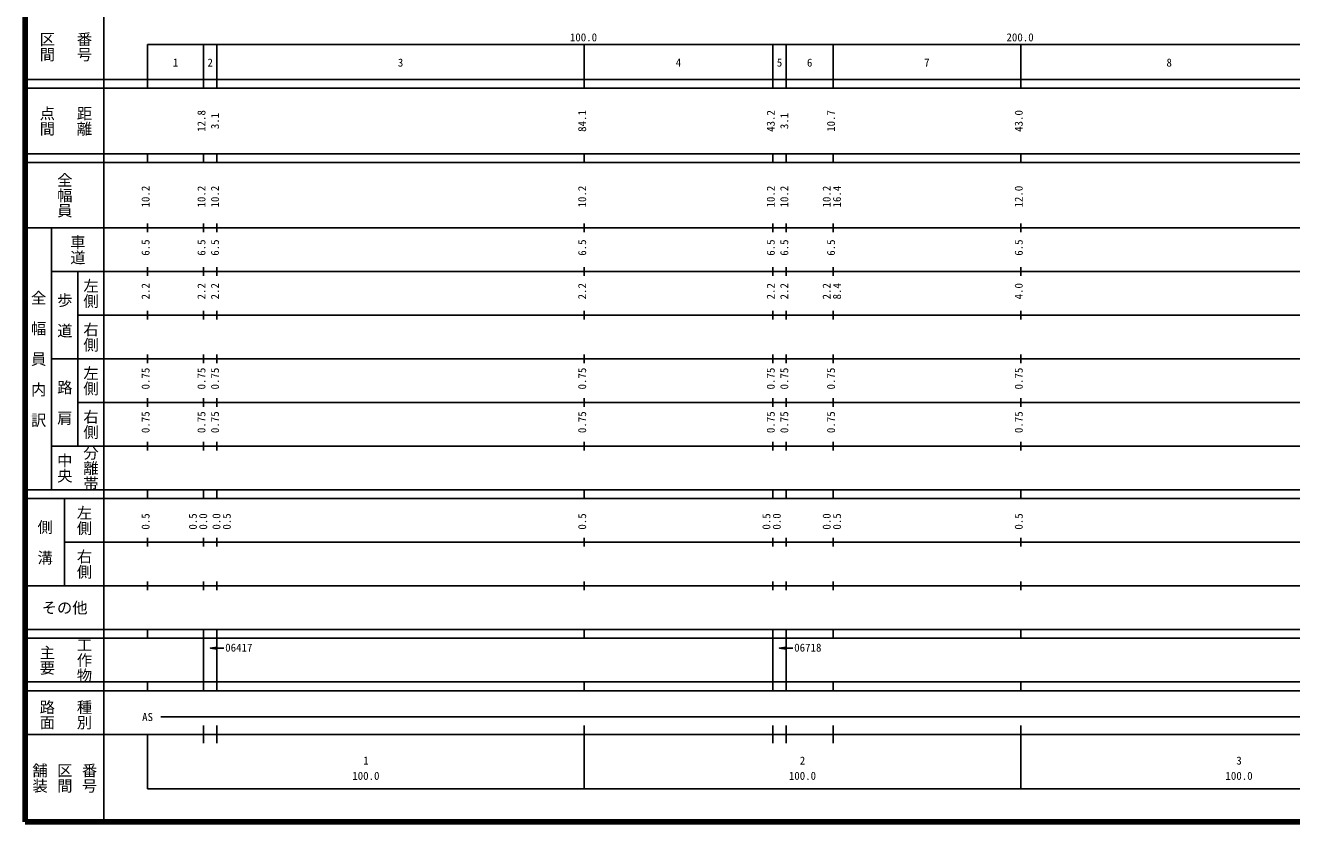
# Model space of a CAD drawing. Units: millimetres on the paper, enlarged 1000 times. Extents: x 40000 to 680000, y 20000 to 380000.
# Drawn here: x 40000 to 330056, y 20000 to 202409 of the extents above; entities that cross this region are included whole.
import ezdxf
from ezdxf.enums import TextEntityAlignment as Align

# ---------------------------------------------------------------- set-up
doc = ezdxf.new("R2010")
doc.units = ezdxf.units.MM
doc.header["$LTSCALE"] = 1000
doc.layers.add('M-TTL', color=2, linetype='Continuous', lineweight=140)
doc.layers.add('M-TTL-BAND', color=7, linetype='Continuous', lineweight=25)
doc.styles.add('@ＭＳ ゴシック', font='')
doc.styles.add('ＭＳ ゴシック', font='')
doc.styles.get('@ＭＳ ゴシック').set_extended_font_data('@MS Gothic')
doc.styles.get('ＭＳ ゴシック').set_extended_font_data('MS Gothic')

# ---------------------------------------------------------------- blocks, each defined once
blk = doc.blocks.new('open_arrow')
at = {"color": 0, "linetype": 'Continuous', "lineweight": -2}
blk.add_lwpolyline([(7.5, 1.25), (0, 0), (7.5, -1.25)], dxfattribs=at)

msp = doc.modelspace()

# ---------------------------------------------------------------- linework, layer by layer
at = {"layer": 'M-TTL'}
for p, q in [((40000, 380000), (40000, 20000)), ((40000, 20000), (680000, 20000))]:
    msp.add_line(p, q, dxfattribs=at)
at = {"layer": 'M-TTL-BAND'}
for p, q in [((58000, 370000), (58000, 20000)), ((68000, 198000), (579000, 198000)), ((68000, 198000), (68000, 188000)), ((80800, 188000), (80800, 198000)), ((83900, 188000), (83900, 198000)), ((168000, 188000), (168000, 198000)), ((211200, 188000), (211200, 198000)), ((214300, 188000), (214300, 198000)), ((225000, 188000), (225000, 198000)), ((268000, 188000), (268000, 198000)), ((40000, 190000), (579000, 190000)), ((40000, 188000), (579000, 188000)), ((40000, 173000), (579000, 173000)), ((68000, 171000), (68000, 173000)), ((80800, 171000), (80800, 173000)), ((83900, 171000), (83900, 173000)), ((168000, 171000), (168000, 173000)), ((211200, 171000), (211200, 173000)), ((214300, 171000), (214300, 173000)), ((225000, 171000), (225000, 173000)), ((268000, 171000), (268000, 173000)), ((40000, 171000), (579000, 171000)), ((68000, 155000), (68000, 157000)), ((80800, 155000), (80800, 157000)), ((83900, 155000), (83900, 157000)), ((168000, 155000), (168000, 157000)), ((211200, 155000), (211200, 157000)), ((214300, 155000), (214300, 157000)), ((225000, 155000), (225000, 157000)), ((268000, 155000), (268000, 157000)), ((40000, 156000), (579000, 156000)), ((46000, 96000), (46000, 156000)), ((46000, 146000), (579000, 146000)), ((52000, 146000), (52000, 106000)), ((68000, 145000), (68000, 147000)), ((80800, 145000), (80800, 147000)), ((83900, 145000), (83900, 147000)), ((168000, 145000), (168000, 147000)), ((211200, 145000), (211200, 147000)), ((214300, 145000), (214300, 147000)), ((225000, 145000), (225000, 147000)), ((268000, 145000), (268000, 147000)), ((68000, 135000), (68000, 137000)), ((80800, 135000), (80800, 137000)), ((83900, 135000), (83900, 137000)), ((168000, 135000), (168000, 137000)), ((211200, 135000), (211200, 137000)), ((214300, 135000), (214300, 137000)), ((225000, 135000), (225000, 137000)), ((268000, 135000), (268000, 137000)), ((52000, 136000), (579000, 136000)), ((46000, 126000), (579000, 126000)), ((68000, 125000), (68000, 127000)), ((80800, 125000), (80800, 127000)), ((83900, 125000), (83900, 127000)), ((168000, 125000), (168000, 127000)), ((211200, 125000), (211200, 127000)), ((214300, 125000), (214300, 127000)), ((225000, 125000), (225000, 127000)), ((268000, 125000), (268000, 127000)), ((68000, 115000), (68000, 117000)), ((80800, 115000), (80800, 117000)), ((83900, 115000), (83900, 117000)), ((168000, 115000), (168000, 117000)), ((211200, 115000), (211200, 117000)), ((214300, 115000), (214300, 117000)), ((225000, 115000), (225000, 117000)), ((268000, 115000), (268000, 117000)), ((52000, 116000), (579000, 116000)), ((46000, 106000), (579000, 106000)), ((68000, 105000), (68000, 107000)), ((80800, 105000), (80800, 107000)), ((83900, 105000), (83900, 107000)), ((168000, 105000), (168000, 107000)), ((211200, 105000), (211200, 107000)), ((214300, 105000), (214300, 107000)), ((225000, 105000), (225000, 107000)), ((268000, 105000), (268000, 107000)), ((40000, 96000), (579000, 96000)), ((68000, 94000), (68000, 96000)), ((80800, 94000), (80800, 96000)), ((83900, 94000), (83900, 96000)), ((168000, 94000), (168000, 96000)), ((211200, 94000), (211200, 96000)), ((214300, 94000), (214300, 96000)), ((225000, 94000), (225000, 96000)), ((268000, 94000), (268000, 96000)), ((40000, 94000), (579000, 94000)), ((49000, 94000), (49000, 74000)), ((68000, 83000), (68000, 85000)), ((80800, 83000), (80800, 85000)), ((83900, 83000), (83900, 85000)), ((168000, 83000), (168000, 85000)), ((211200, 83000), (211200, 85000)), ((214300, 83000), (214300, 85000)), ((225000, 83000), (225000, 85000)), ((268000, 83000), (268000, 85000)), ((49000, 84000), (579000, 84000)), ((40000, 74000), (579000, 74000)), ((68000, 73000), (68000, 75000)), ((80800, 73000), (80800, 75000)), ((83900, 73000), (83900, 75000)), ((168000, 73000), (168000, 75000)), ((211200, 73000), (211200, 75000)), ((214300, 73000), (214300, 75000)), ((225000, 73000), (225000, 75000)), ((268000, 73000), (268000, 75000)), ((40000, 64000), (579000, 64000)), ((68000, 62000), (68000, 64000)), ((80800, 62000), (80800, 64000)), ((83900, 62000), (83900, 64000)), ((168000, 62000), (168000, 64000)), ((211200, 62000), (211200, 64000)), ((214300, 62000), (214300, 64000)), ((225000, 62000), (225000, 64000)), ((268000, 62000), (268000, 64000)), ((40000, 62000), (579000, 62000)), ((80800, 52000), (80800, 62000)), ((83900, 52000), (83900, 62000)), ((211200, 52000), (211200, 62000)), ((214300, 52000), (214300, 62000)), ((82382, 59758), (85473, 59758)), ((212705, 59758), (215795, 59758)), ((40000, 52000), (579000, 52000)), ((40000, 50000), (579000, 50000)), ((68000, 50000), (68000, 52000)), ((80800, 50000), (80800, 52000)), ((83900, 50000), (83900, 52000)), ((168000, 50000), (168000, 52000)), ((211200, 50000), (211200, 52000)), ((214300, 50000), (214300, 52000)), ((225000, 50000), (225000, 52000)), ((268000, 50000), (268000, 52000)), ((71000, 44000), (565000, 44000)), ((80800, 38000), (80800, 42000)), ((83900, 38000), (83900, 42000)), ((168000, 27500), (168000, 42000)), ((211200, 38000), (211200, 42000)), ((214300, 38000), (214300, 42000)), ((225000, 38000), (225000, 42000)), ((268000, 27500), (268000, 42000)), ((40000, 40000), (579000, 40000)), ((68000, 40000), (68000, 27500)), ((68000, 27500), (579000, 27500))]:
    msp.add_line(p, q, dxfattribs=at)

# ---------------------------------------------------------------- block references
at = {"layer": 'M-TTL-BAND', "xscale": 200, "yscale": 200}
for p in [(82382, 59758), (212705, 59758)]:
    msp.add_blockref('open_arrow', p, dxfattribs=at)

# ---------------------------------------------------------------- texts
at = {"layer": 'M-TTL-BAND', "style": '@ＭＳ ゴシック'}
for s, p in [('区間', (45000, 197500)), ('番号', (53500, 197500)), ('点間', (45000, 180500)), ('距離', (53500, 180500)), ('全幅員', (49000, 163500)), ('車道', (52000, 151000)), ('左側', (55000, 141000)), ('全\u3000幅\u3000員\u3000内\u3000訳', (43000, 126000)), ('歩\u3000道', (49000, 136000)), ('右側', (55000, 131000)), ('左側', (55000, 121000)), ('路\u3000肩', (49000, 116000)), ('右側', (55000, 111000)), ('分離帯', (55000, 101000)), ('中央', (49000, 101000)), ('左側', (53500, 89000)), ('側\u3000溝', (44500, 84000)), ('右側', (53500, 79000)), ('工作物', (53500, 57000)), ('主要', (45000, 57000)), ('路面', (45000, 44500)), ('種別', (53500, 44500)), ('舗装', (43333, 30000)), ('区間', (49000, 30000)), ('番号', (54667, 30000))]:
    msp.add_text(s, height=2566, rotation=270, dxfattribs=at).set_placement(p, align=Align.MIDDLE_CENTER)
at = {"layer": 'M-TTL-BAND', "style": 'ＭＳ ゴシック'}
for s, p in [('100.0', (167844, 198195)), ('200.0', (267844, 198195)), ('1', (74400, 192405)), ('2', (82350, 192405)), ('3', (125950, 192405)), ('4', (189600, 192405)), ('5', (212750, 192405)), ('6', (219650, 192405)), ('7', (246500, 192405)), ('8', (302000, 192405)), ('AS', (68000, 42500)), ('1', (118000, 32523)), ('2', (218000, 32523)), ('3', (318000, 32523)), ('100.0', (118000, 29033)), ('100.0', (218000, 29033)), ('100.0', (318000, 29033))]:
    msp.add_text(s, height=1833, dxfattribs=at).set_placement(p, align=Align.BOTTOM_CENTER)
for s, p in [('12.8', (81800, 180500)), ('84.1', (169000, 180500)), ('43.2', (212200, 180500)), ('10.7', (226000, 180500)), ('43.0', (269000, 180500)), ('3.1', (84900, 180500)), ('3.1', (215300, 180500)), ('10.2', (69000, 163174)), ('10.2', (81800, 163174)), ('10.2', (84900, 163174)), ('10.2', (169000, 163174)), ('10.2', (212200, 163174)), ('10.2', (215300, 163174)), ('10.2', (225000, 163174)), ('16.4', (227370, 163174)), ('12.0', (269000, 163174)), ('6.5', (69000, 151500)), ('6.5', (81800, 151500)), ('6.5', (84900, 151500)), ('6.5', (169000, 151500)), ('6.5', (212200, 151500)), ('6.5', (215300, 151500)), ('6.5', (226000, 151500)), ('6.5', (269000, 151500)), ('2.2', (69000, 141500)), ('2.2', (81800, 141500)), ('2.2', (84900, 141500)), ('2.2', (169000, 141500)), ('2.2', (212200, 141500)), ('2.2', (215300, 141500)), ('2.2', (225000, 141500)), ('8.4', (227370, 141500)), ('4.0', (269000, 141500)), ('0.75', (69000, 121500)), ('0.75', (81800, 121500)), ('0.75', (84900, 121500)), ('0.75', (169000, 121500)), ('0.75', (212200, 121500)), ('0.75', (215300, 121500)), ('0.75', (226000, 121500)), ('0.75', (269000, 121500)), ('0.75', (69000, 111500)), ('0.75', (81800, 111500)), ('0.75', (84900, 111500)), ('0.75', (169000, 111500)), ('0.75', (212200, 111500)), ('0.75', (215300, 111500)), ('0.75', (226000, 111500)), ('0.75', (269000, 111500)), ('0.5', (69000, 88764)), ('0.5', (79831, 88764)), ('0.0', (82201, 88764)), ('0.0', (85230, 88764)), ('0.5', (87600, 88764)), ('0.5', (169000, 88764)), ('0.5', (211200, 88764)), ('0.0', (213570, 88764)), ('0.0', (225000, 88764)), ('0.5', (227370, 88764)), ('0.5', (269000, 88764))]:
    msp.add_text(s, height=1833, rotation=90, dxfattribs=at).set_placement(p, align=Align.BOTTOM_CENTER)
msp.add_text('その他', height=2566, dxfattribs=at).set_placement((49000, 69000), align=Align.MIDDLE_CENTER)
for s, p in [('06417', (85784, 58405)), ('06718', (216112, 58405))]:
    msp.add_text(s, height=1833, dxfattribs=at).set_placement(p, align=Align.BOTTOM_LEFT)

doc.saveas('drawing.dxf')
